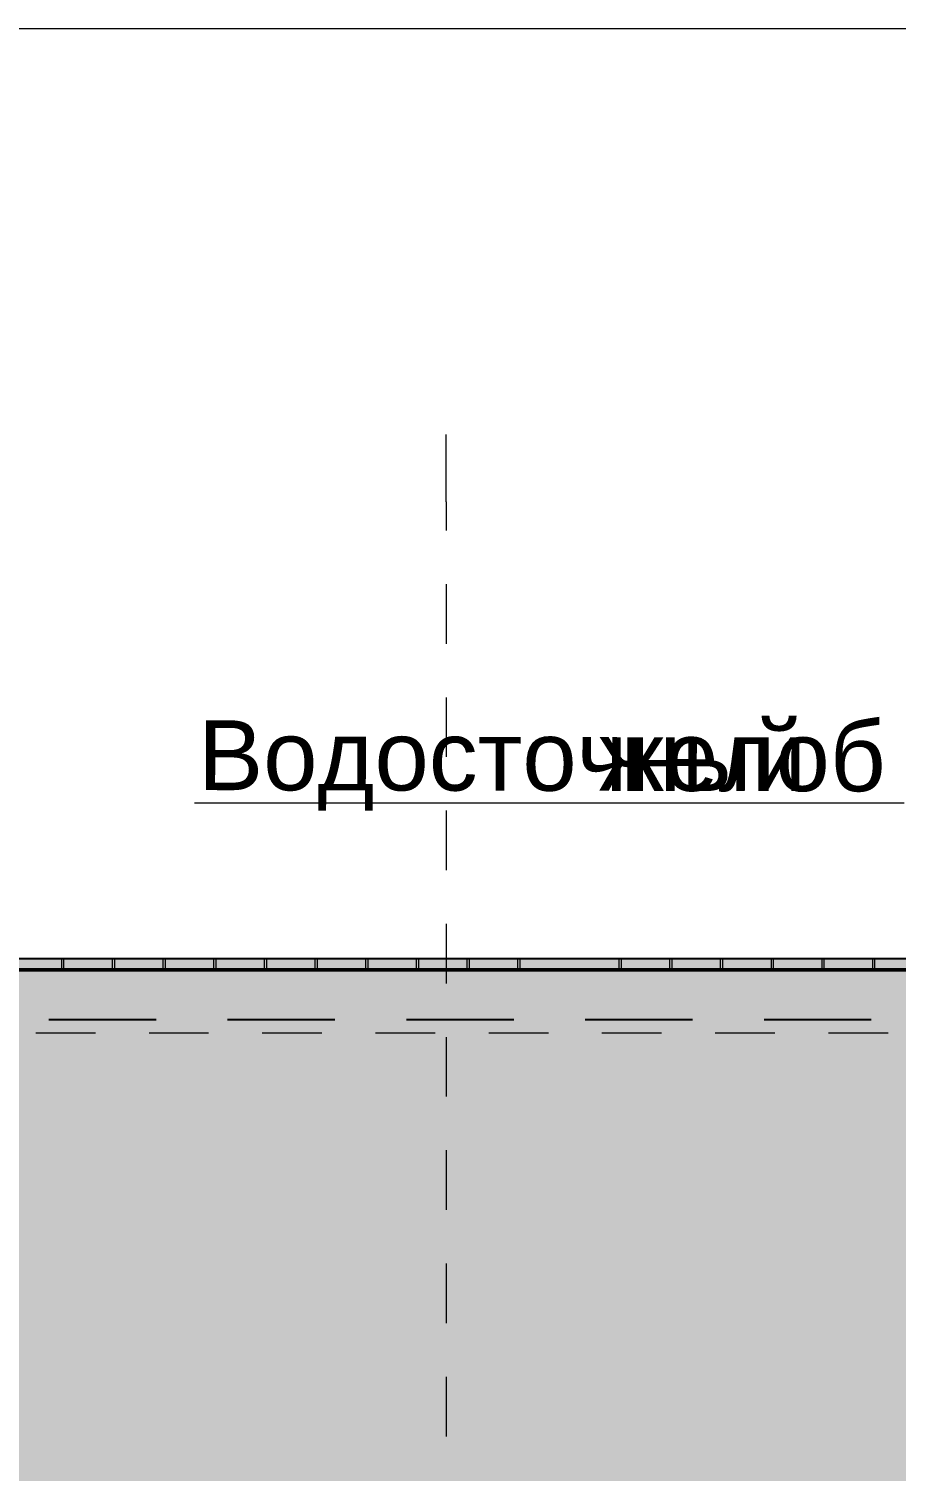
# Model space of a CAD drawing. Extents: x 8 to 21351, y 0 to 420.
# Drawn here: x 20480.9 to 20532.2, y 206.6 to 292 of the extents above; entities that cross this region are included whole.
import ezdxf

# ---------------------------------------------------------------- set-up
doc = ezdxf.new("R2010")
doc.units = 0
doc.styles.add('TEYPDFCAD_TEXT', font='arial.ttf')

msp = doc.modelspace()

# ---------------------------------------------------------------- hatches: boundary and pattern name
at = {"true_color": 0xffffff}
msp.add_hatch(color=0, dxfattribs=at).paths.add_polyline_path([(20807.867, 236.928), (20473.267, 236.928), (20473.267, 236.228), (20807.867, 236.228)])
at = {"true_color": 0x7f7f7f}
msp.add_hatch(color=0, dxfattribs=at).paths.add_polyline_path([(20807.867, 187.53), (20473.267, 187.53), (20473.267, 236.33), (20807.867, 236.33)])

# ---------------------------------------------------------------- linework, layer by layer
at = {"color": 7, "lineweight": 20}
msp.add_line((20822.714, 291.981), (20427.714, 291.981), dxfattribs=at)
at = {"color": 7, "lineweight": 15}
for p, q in [((20505.569, 263.986), (20505.569, 267.96)), ((20505.569, 263.986), (20505.569, 262.282)), ((20505.569, 259.107), (20505.569, 255.579)), ((20505.569, 252.404), (20505.569, 248.876)), ((20505.569, 245.701), (20505.569, 242.173)), ((20505.569, 238.998), (20505.569, 235.47)), ((20807.867, 236.928), (20473.267, 236.928)), ((20482.942, 236.938), (20482.792, 236.938)), ((20482.792, 236.938), (20482.792, 236.218)), ((20482.942, 236.218), (20482.942, 236.938)), ((20485.942, 236.938), (20485.792, 236.938)), ((20485.792, 236.938), (20485.792, 236.218)), ((20485.942, 236.218), (20485.942, 236.938)), ((20488.942, 236.938), (20488.792, 236.938)), ((20488.792, 236.938), (20488.792, 236.218)), ((20488.942, 236.218), (20488.942, 236.938)), ((20491.942, 236.938), (20491.792, 236.938)), ((20491.792, 236.938), (20491.792, 236.218)), ((20491.942, 236.218), (20491.942, 236.938)), ((20494.942, 236.938), (20494.792, 236.938)), ((20494.792, 236.938), (20494.792, 236.218)), ((20494.942, 236.218), (20494.942, 236.938)), ((20497.942, 236.938), (20497.792, 236.938)), ((20497.792, 236.938), (20497.792, 236.218)), ((20497.942, 236.218), (20497.942, 236.938)), ((20500.942, 236.938), (20500.792, 236.938)), ((20500.792, 236.938), (20500.792, 236.218)), ((20500.942, 236.218), (20500.942, 236.938)), ((20503.942, 236.938), (20503.792, 236.938)), ((20503.792, 236.938), (20503.792, 236.218)), ((20503.942, 236.218), (20503.942, 236.938)), ((20506.942, 236.938), (20506.792, 236.938)), ((20506.792, 236.938), (20506.792, 236.218)), ((20506.942, 236.218), (20506.942, 236.938)), ((20509.942, 236.938), (20509.792, 236.938)), ((20509.792, 236.938), (20509.792, 236.218)), ((20509.942, 236.218), (20509.942, 236.938)), ((20515.942, 236.938), (20515.792, 236.938)), ((20515.792, 236.938), (20515.792, 236.218)), ((20515.942, 236.218), (20515.942, 236.938)), ((20518.942, 236.938), (20518.792, 236.938)), ((20518.792, 236.938), (20518.792, 236.218)), ((20518.942, 236.218), (20518.942, 236.938)), ((20521.942, 236.938), (20521.792, 236.938)), ((20521.792, 236.938), (20521.792, 236.218)), ((20521.942, 236.218), (20521.942, 236.938)), ((20524.942, 236.938), (20524.792, 236.938)), ((20524.792, 236.938), (20524.792, 236.218)), ((20524.942, 236.218), (20524.942, 236.938)), ((20527.942, 236.938), (20527.792, 236.938)), ((20527.792, 236.938), (20527.792, 236.218)), ((20527.942, 236.218), (20527.942, 236.938)), ((20530.942, 236.938), (20530.792, 236.938)), ((20530.792, 236.938), (20530.792, 236.218)), ((20530.942, 236.218), (20530.942, 236.938)), ((20473.267, 236.33), (20807.867, 236.33)), ((20473.267, 236.228), (20807.867, 236.228)), ((20482.792, 236.218), (20482.942, 236.218)), ((20485.792, 236.218), (20485.942, 236.218)), ((20488.792, 236.218), (20488.942, 236.218)), ((20491.792, 236.218), (20491.942, 236.218)), ((20494.792, 236.218), (20494.942, 236.218)), ((20497.792, 236.218), (20497.942, 236.218)), ((20500.792, 236.218), (20500.942, 236.218)), ((20503.792, 236.218), (20503.942, 236.218)), ((20506.792, 236.218), (20506.942, 236.218)), ((20509.792, 236.218), (20509.942, 236.218)), ((20515.792, 236.218), (20515.942, 236.218)), ((20518.792, 236.218), (20518.942, 236.218)), ((20521.792, 236.218), (20521.942, 236.218)), ((20524.792, 236.218), (20524.942, 236.218)), ((20527.792, 236.218), (20527.942, 236.218)), ((20530.792, 236.218), (20530.942, 236.218)), ((20484.802, 232.53), (20481.274, 232.53)), ((20491.504, 232.53), (20487.976, 232.53)), ((20498.207, 232.53), (20494.679, 232.53)), ((20504.91, 232.53), (20501.382, 232.53)), ((20505.569, 232.296), (20505.569, 228.768)), ((20511.613, 232.53), (20508.085, 232.53)), ((20518.316, 232.53), (20514.788, 232.53)), ((20525.018, 232.53), (20521.491, 232.53)), ((20531.721, 232.53), (20528.193, 232.53)), ((20505.569, 225.593), (20505.569, 222.065)), ((20505.569, 218.89), (20505.569, 215.362)), ((20505.569, 212.187), (20505.569, 208.659))]:
    msp.add_line(p, q, dxfattribs=at)
at = {"color": 0, "lineweight": 9, "true_color": 0xff5e5e}
for p, q in [((20525.007, 246.138), (20490.676, 246.138)), ((20532.678, 246.138), (20525.007, 246.138))]:
    msp.add_line(p, q, dxfattribs=at)
at = {"color": 0, "lineweight": 25, "true_color": 0xbfbf00}
for p, q in [((20482.045, 233.33), (20488.395, 233.33)), ((20492.629, 233.33), (20498.979, 233.33)), ((20503.212, 233.33), (20509.562, 233.33)), ((20513.795, 233.33), (20520.145, 233.33)), ((20524.379, 233.33), (20530.729, 233.33))]:
    msp.add_line(p, q, dxfattribs=at)
at = {"color": 0, "true_color": 0xffffff}
msp.add_lwpolyline([(20807.867, 236.928), (20473.267, 236.928), (20473.267, 236.228), (20807.867, 236.228)], close=True, dxfattribs=at)
at = {"color": 0, "true_color": 0x7f7f7f}
msp.add_lwpolyline([(20807.867, 187.53), (20473.267, 187.53), (20473.267, 236.33), (20807.867, 236.33)], close=True, dxfattribs=at)

# ---------------------------------------------------------------- texts
at = {"color": 0, "true_color": 0xff5e5e, "style": 'TEYPDFCAD_TEXT'}
for s, height, p in [('Водосточный', 4.13808, (20490.876, 246.914)), ('желоб', 4.1381, (20514.601, 246.874))]:
    msp.add_text(s, height=height, rotation=-0.0974, dxfattribs=at).set_placement(p)

doc.saveas('drawing.dxf')
